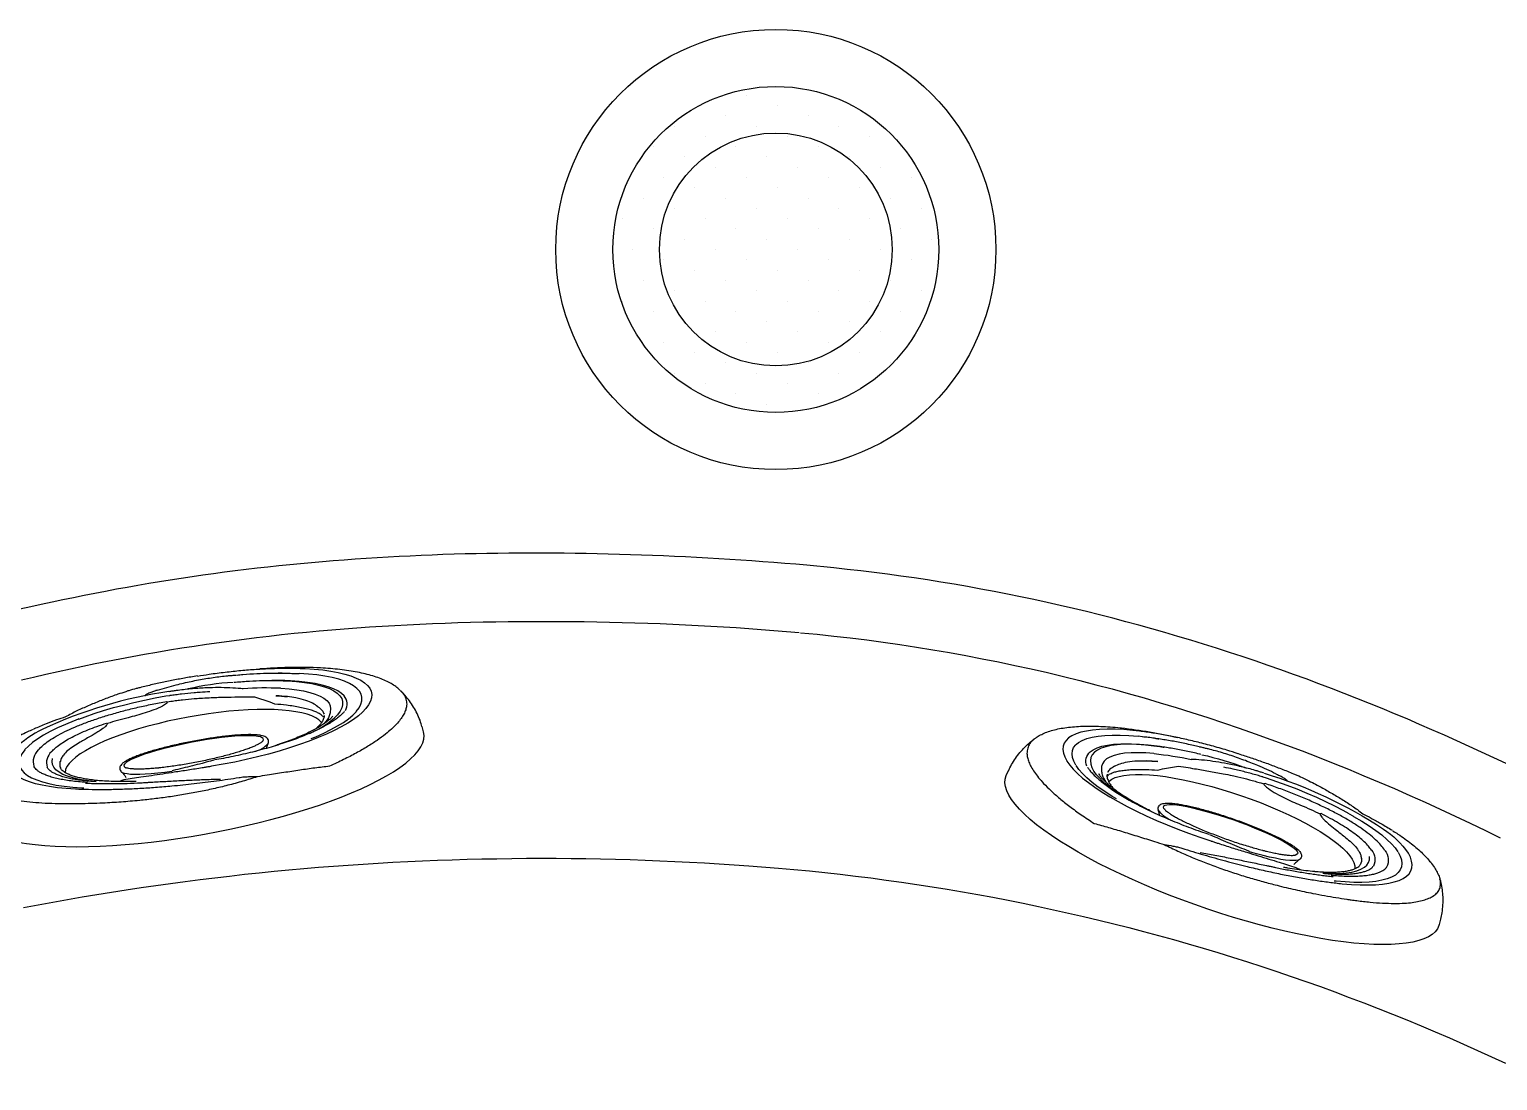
# Model space of a CAD drawing. Extents: x 403 to 503, y 484 to 637.
# Drawn here: x 445.06 to 460.83, y 532.79 to 544.07 of the extents above; entities that cross this region are included whole.
import ezdxf

# ---------------------------------------------------------------- set-up
doc = ezdxf.new("R2010")
doc.units = 0
doc.header["$MEASUREMENT"] = 0
doc.layers.add('1', color=4, linetype='Continuous')
doc.layers.add('DIM', color=3, linetype='Continuous')

# ---------------------------------------------------------------- blocks, each defined once
blk = doc.blocks.new('*X2')
at = {"color": 0}
for p, q in [((200.597, 336.892), (200.597, 336.892)), ((200.995, 336.76), (200.995, 336.76)), ((199.669, 336.494), (199.669, 336.494)), ((200.332, 336.627), (200.332, 336.627)), ((200.73, 336.494), (200.73, 336.494)), ((201.393, 336.627), (201.393, 336.627)), ((201.791, 336.494), (201.791, 336.494)), ((200.067, 336.362), (200.067, 336.362)), ((201.128, 336.362), (201.128, 336.362)), ((202.188, 336.362), (202.188, 336.362)), ((199.404, 336.229), (199.404, 336.229)), ((199.802, 336.097), (199.802, 336.097)), ((200.465, 336.229), (200.465, 336.229)), ((200.863, 336.097), (200.863, 336.097)), ((201.525, 336.229), (201.525, 336.229)), ((201.923, 336.097), (201.923, 336.097)), ((202.586, 336.229), (202.586, 336.229)), ((200.2, 335.964), (200.2, 335.964)), ((201.26, 335.964), (201.26, 335.964)), ((202.321, 335.964), (202.321, 335.964)), ((199.537, 335.832), (199.537, 335.832)), ((200.597, 335.832), (200.597, 335.832)), ((201.658, 335.832), (201.658, 335.832)), ((202.719, 335.832), (202.719, 335.832)), ((199.272, 335.566), (199.272, 335.566)), ((199.934, 335.699), (199.934, 335.699)), ((200.332, 335.566), (200.332, 335.566)), ((200.995, 335.699), (200.995, 335.699)), ((201.393, 335.566), (201.393, 335.566)), ((202.056, 335.699), (202.056, 335.699)), ((202.454, 335.566), (202.454, 335.566)), ((199.669, 335.434), (199.669, 335.434)), ((200.73, 335.434), (200.73, 335.434)), ((201.791, 335.434), (201.791, 335.434)), ((202.851, 335.434), (202.851, 335.434)), ((199.006, 335.301), (199.006, 335.301)), ((199.404, 335.169), (199.404, 335.169)), ((200.067, 335.301), (200.067, 335.301)), ((200.465, 335.169), (200.465, 335.169)), ((201.128, 335.301), (201.128, 335.301)), ((201.525, 335.169), (201.525, 335.169)), ((202.188, 335.301), (202.188, 335.301)), ((202.586, 335.169), (202.586, 335.169)), ((199.802, 335.036), (199.802, 335.036)), ((200.863, 335.036), (200.863, 335.036)), ((201.923, 335.036), (201.923, 335.036)), ((202.984, 335.036), (202.984, 335.036)), ((199.139, 334.903), (199.139, 334.903)), ((199.537, 334.771), (199.537, 334.771)), ((200.2, 334.903), (200.2, 334.903)), ((200.597, 334.771), (200.597, 334.771)), ((201.26, 334.903), (201.26, 334.903)), ((201.658, 334.771), (201.658, 334.771)), ((202.321, 334.903), (202.321, 334.903)), ((202.719, 334.771), (202.719, 334.771)), ((199.934, 334.638), (199.934, 334.638)), ((200.995, 334.638), (200.995, 334.638)), ((202.056, 334.638), (202.056, 334.638)), ((199.272, 334.506), (199.272, 334.506)), ((200.332, 334.506), (200.332, 334.506)), ((201.393, 334.506), (201.393, 334.506)), ((202.454, 334.506), (202.454, 334.506)), ((199.006, 334.241), (199.006, 334.241)), ((199.669, 334.373), (199.669, 334.373)), ((200.067, 334.241), (200.067, 334.241)), ((200.73, 334.373), (200.73, 334.373)), ((201.128, 334.241), (201.128, 334.241)), ((201.791, 334.373), (201.791, 334.373)), ((202.188, 334.241), (202.188, 334.241)), ((202.851, 334.373), (202.851, 334.373)), ((199.404, 334.108), (199.404, 334.108)), ((200.465, 334.108), (200.465, 334.108)), ((201.525, 334.108), (201.525, 334.108)), ((202.586, 334.108), (202.586, 334.108)), ((199.802, 333.975), (199.802, 333.975)), ((200.2, 333.843), (200.2, 333.843)), ((200.863, 333.975), (200.863, 333.975)), ((201.26, 333.843), (201.26, 333.843)), ((201.923, 333.975), (201.923, 333.975)), ((202.321, 333.843), (202.321, 333.843)), ((199.537, 333.71), (199.537, 333.71)), ((200.597, 333.71), (200.597, 333.71)), ((201.658, 333.71), (201.658, 333.71)), ((199.934, 333.578), (199.934, 333.578)), ((200.332, 333.445), (200.332, 333.445)), ((200.995, 333.578), (200.995, 333.578)), ((201.393, 333.445), (201.393, 333.445)), ((202.056, 333.578), (202.056, 333.578)), ((202.454, 333.445), (202.454, 333.445)), ((199.669, 333.312), (199.669, 333.312)), ((200.73, 333.312), (200.73, 333.312)), ((201.791, 333.312), (201.791, 333.312)), ((200.067, 333.18), (200.067, 333.18)), ((201.128, 333.18), (201.128, 333.18)), ((200.465, 333.047), (200.465, 333.047)), ((200.863, 332.915), (200.863, 332.915)), ((201.525, 333.047), (201.525, 333.047))]:
    blk.add_line(p, q, dxfattribs=at)
blk = doc.blocks.new('DRAIN')
at = {"layer": '1', "color": 2}
for radius in [1.75, 1.25]:
    blk.add_circle((0, 0), radius, dxfattribs=at)
at = {"layer": '1', "color": 3, "xscale": 0.8339416050646733, "yscale": 0.8339416050646733, "zscale": 0.8339416050646733}
blk.add_blockref('*X2', (-167.604, -279.291), dxfattribs=at)
blk = doc.blocks.new('JF4')
at = {"layer": '1', "color": 3}
blk.add_arc((-0.357, 3.271), 4.987, 257.2241, 264.265, dxfattribs=at)
at = {"layer": 'DIM', "color": 3}
for p, q in [((-2.461, -0.706), (-2.455, -0.765)), ((0.797, -0.786), (0.849, -0.778)), ((1.255, -0.786), (1.236, -0.781)), ((2.448, -0.765), (2.453, -0.706)), ((-0.885, -0.855), (-0.863, -0.85)), ((-0.797, -0.888), (-0.798, -0.89)), ((-0.193, -0.819), (-0.156, -0.815)), ((0.757, -0.914), (0.753, -0.911)), ((0.809, -0.88), (0.807, -0.877)), ((-1.898, -1.067), (-1.897, -1.066)), ((-1.665, -1.075), (-1.665, -1.075)), ((-1.467, -1.021), (-1.429, -0.989)), ((1.506, -1.225), (1.505, -1.225)), ((1.506, -1.225), (1.507, -1.224)), ((-0.944, -1.291), (-0.901, -1.32)), ((-0.901, -1.32), (-0.747, -1.402)), ((-0.747, -1.402), (-0.668, -1.418)), ((0.867, -1.42), (0.858, -1.413)), ((1.641, -1.27), (1.64, -1.271)), ((1.641, -1.27), (1.641, -1.27)), ((1.891, -1.323), (1.89, -1.324)), ((-1.215, -1.575), (-1.262, -1.567)), ((0.147, -1.521), (0.183, -1.522)), ((0.193, -1.53), (0.183, -1.522)), ((1.153, -1.517), (1.196, -1.509)), ((0.19, -1.59), (0.151, -1.589)), ((0.19, -1.59), (0.19, -1.59)), ((0.277, -1.666), (0.289, -1.664))]:
    blk.add_line(p, q, dxfattribs=at)
at = {"layer": 'DIM', "color": 3, "flags": 128}
for points in [[(2.453, -0.706), (2.454, -0.695), (2.45, -0.657), (2.438, -0.619), (2.417, -0.582), (2.387, -0.544), (2.349, -0.508), (2.303, -0.472), (2.248, -0.436), (2.185, -0.402), (2.114, -0.369), (2.036, -0.336), (1.95, -0.305), (1.858, -0.276), (1.758, -0.248), (1.653, -0.221), (1.541, -0.197), (1.424, -0.173), (1.302, -0.152), (1.175, -0.133), (1.044, -0.116), (0.909, -0.101), (0.771, -0.088), (0.63, -0.077), (0.487, -0.068), (0.342, -0.061), (0.196, -0.057), (0.05, -0.055), (-0.097, -0.056), (-0.244, -0.058), (-0.39, -0.063), (-0.534, -0.07), (-0.677, -0.079), (-0.817, -0.091), (-0.954, -0.105), (-1.088, -0.12), (-1.218, -0.138), (-1.344, -0.158), (-1.465, -0.18), (-1.58, -0.203), (-1.69, -0.228), (-1.794, -0.255), (-1.891, -0.284)], [(-1.891, -0.284), (-1.982, -0.314), (-2.066, -0.345), (-2.142, -0.378), (-2.211, -0.411), (-2.271, -0.446), (-2.324, -0.481), (-2.368, -0.518), (-2.404, -0.555), (-2.431, -0.592), (-2.45, -0.63), (-2.46, -0.668), (-2.461, -0.706), (-2.461, -0.706)], [(-1.897, -1.066), (-1.855, -1.035), (-1.805, -1.005), (-1.746, -0.976), (-1.678, -0.948), (-1.603, -0.922), (-1.521, -0.897), (-1.432, -0.874), (-1.336, -0.853), (-1.234, -0.833), (-1.127, -0.816), (-1.016, -0.8), (-0.9, -0.787), (-0.781, -0.776), (-0.658, -0.768), (-0.534, -0.762), (-0.409, -0.758), (-0.282, -0.757), (-0.156, -0.758)], [(0.425, -0.793), (0.35, -0.787), (0.273, -0.783)], [(1.784, -1.298), (1.819, -1.264), (1.845, -1.23), (1.862, -1.195), (1.87, -1.16), (1.868, -1.125), (1.856, -1.09), (1.836, -1.056), (1.805, -1.022), (1.766, -0.988), (1.717, -0.956), (1.66, -0.924), (1.595, -0.894), (1.521, -0.864), (1.439, -0.836), (1.35, -0.81), (1.255, -0.786)], [(1.327, -0.783), (1.422, -0.807), (1.512, -0.833), (1.594, -0.86), (1.669, -0.889), (1.737, -0.919), (1.796, -0.95), (1.848, -0.982), (1.892, -1.015), (1.927, -1.049), (1.953, -1.083), (1.971, -1.117), (1.979, -1.152), (1.979, -1.186), (1.97, -1.221), (1.952, -1.255), (1.926, -1.29), (1.891, -1.323)], [(-1.261, -0.855), (-1.313, -0.866), (-1.404, -0.888), (-1.488, -0.912), (-1.565, -0.937), (-1.634, -0.964), (-1.694, -0.993), (-1.746, -1.022), (-1.788, -1.052)], [(-0.892, -0.856), (-0.898, -0.856), (-0.9, -0.855)], [(-0.897, -0.854), (-0.893, -0.855), (-0.886, -0.855)], [(-0.886, -0.855), (-0.886, -0.855), (-0.885, -0.855)], [(-0.742, -0.921), (-0.746, -0.924), (-0.756, -0.936), (-0.756, -0.949), (-0.747, -0.96), (-0.73, -0.972), (-0.704, -0.983), (-0.67, -0.994), (-0.627, -1.004), (-0.578, -1.014), (-0.521, -1.022), (-0.459, -1.03), (-0.39, -1.036), (-0.318, -1.041), (-0.241, -1.045), (-0.162, -1.048), (-0.08, -1.05), (0.002, -1.05), (0.085, -1.049), (0.166, -1.046), (0.246, -1.043), (0.323, -1.038), (0.396, -1.032), (0.464, -1.024), (0.528, -1.016), (0.585, -1.007), (0.635, -0.997), (0.678, -0.987), (0.713, -0.975), (0.74, -0.964), (0.758, -0.952), (0.767, -0.94), (0.767, -0.928), (0.759, -0.916), (0.757, -0.914)], [(0.807, -0.877), (0.799, -0.869), (0.779, -0.858), (0.75, -0.846), (0.714, -0.835), (0.669, -0.825), (0.618, -0.815), (0.559, -0.807), (0.495, -0.799), (0.425, -0.793)], [(1.097, -0.823), (1.118, -0.829), (1.196, -0.853), (1.267, -0.879), (1.33, -0.906), (1.384, -0.935), (1.43, -0.964), (1.466, -0.995), (1.494, -1.026), (1.511, -1.057), (1.519, -1.089), (1.518, -1.121), (1.507, -1.152)], [(-1.334, -1.607), (-1.43, -1.583), (-1.519, -1.557), (-1.601, -1.529), (-1.677, -1.5), (-1.744, -1.47), (-1.804, -1.439), (-1.856, -1.407), (-1.899, -1.374), (-1.934, -1.341), (-1.961, -1.307), (-1.978, -1.272), (-1.987, -1.238), (-1.987, -1.203), (-1.978, -1.168), (-1.96, -1.134), (-1.934, -1.1), (-1.898, -1.067)], [(-1.791, -1.055), (-1.827, -1.088), (-1.853, -1.123), (-1.87, -1.157), (-1.878, -1.192), (-1.876, -1.227), (-1.864, -1.262), (-1.859, -1.271)], [(-1.129, -1.511), (-1.218, -1.487), (-1.301, -1.462), (-1.376, -1.435), (-1.444, -1.407), (-1.503, -1.377), (-1.553, -1.347), (-1.594, -1.316), (-1.626, -1.284), (-1.649, -1.251), (-1.662, -1.218), (-1.666, -1.185), (-1.66, -1.152), (-1.645, -1.119), (-1.62, -1.087), (-1.586, -1.055)], [(-1.04, -1.446), (-1.125, -1.423), (-1.204, -1.399), (-1.275, -1.373), (-1.338, -1.346), (-1.392, -1.317), (-1.438, -1.288), (-1.474, -1.257), (-1.501, -1.226), (-1.519, -1.195), (-1.527, -1.163), (-1.525, -1.131), (-1.514, -1.099)], [(-1.402, -1.003), (-1.399, -1.009), (-1.379, -1.038), (-1.35, -1.066), (-1.313, -1.093), (-1.268, -1.12), (-1.214, -1.145), (-1.153, -1.169), (-1.085, -1.192), (-1.01, -1.214), (-0.928, -1.234), (-0.841, -1.252), (-0.748, -1.268), (-0.651, -1.283), (-0.549, -1.295), (-0.444, -1.305), (-0.336, -1.313), (-0.227, -1.319), (-0.115, -1.322), (-0.004, -1.323), (0.108, -1.322), (0.22, -1.319), (0.329, -1.313), (0.437, -1.305), (0.542, -1.295), (0.643, -1.282), (0.741, -1.268), (0.833, -1.252), (0.921, -1.234), (1.002, -1.214), (1.078, -1.192)], [(1.078, -1.192), (1.146, -1.169), (1.207, -1.145), (1.26, -1.12), (1.306, -1.093), (1.343, -1.066), (1.371, -1.038), (1.391, -1.009), (1.402, -0.98), (1.403, -0.979)], [(-1.692, -1.242), (-1.67, -1.273), (-1.637, -1.306), (-1.594, -1.338), (-1.542, -1.369), (-1.481, -1.399), (-1.411, -1.428), (-1.334, -1.456), (-1.248, -1.481), (-1.156, -1.506)], [(-1.859, -1.271), (-1.843, -1.296), (-1.813, -1.33), (-1.773, -1.364), (-1.725, -1.396), (-1.668, -1.428), (-1.602, -1.459), (-1.528, -1.488), (-1.447, -1.516), (-1.358, -1.542), (-1.262, -1.567)], [(1.196, -1.509), (1.207, -1.506), (1.305, -1.486), (1.396, -1.464), (1.481, -1.44), (1.557, -1.415), (1.626, -1.388), (1.687, -1.36), (1.738, -1.33), (1.781, -1.3)], [(1.153, -1.516), (1.082, -1.529), (0.981, -1.544), (0.875, -1.557), (0.766, -1.569), (0.654, -1.577), (0.54, -1.584), (0.424, -1.588), (0.307, -1.59), (0.19, -1.59)]]:
    blk.add_lwpolyline(points, dxfattribs=at)
at = {"layer": 'DIM', "color": 3}
for centre, radius, start, end in [((-1.048, -1.858), 0.967, 102.4306, 123.7539), ((-0.9, -0.799), 0.058, 277.6251, 284.2569), ((-0.621, -1.121), 0.292, 94.2147, 127.0127), ((-1.575, -1.174), 0.136, 138.9289, 210.22), ((-1.496, -1.047), 0.058, 333.1885, 346.1185), ((1.467, -1.098), 0.0362, 187.951, 198.6787), ((1.34, -1.059), 0.105, 331.727, 11.98), ((1.426, -1.091), 0.156, 301.0783, 7.4122), ((1.554, -1.127), 0.167, 301.6259, 7.5103), ((-0.495, 0.589), 2.024, 252.8333, 256.2099), ((1.3, -0.5), 1.013, 284.4472, 305.577), ((-0.239, 1.936), 3.475, 256.7247, 263.3861), ((0.333, 3.265), 4.9, 267.8437, 284.418), ((-0.188, 1.468), 3.091, 263.2805, 272.39)]:
    blk.add_arc(centre, radius, start, end, dxfattribs=at)
for points, knots in [([(-2.28, -0.923), (-2.267, -0.909), (-2.241, -0.882), (-2.19, -0.84), (-2.128, -0.798), (-2.051, -0.754), (-1.956, -0.708), (-1.84, -0.66), (-1.71, -0.614), (-1.564, -0.569), (-1.456, -0.542), (-1.401, -0.528)], [0, 0, 0, 0, 0.095675, 0.191349, 0.288732, 0.386114, 0.505945, 0.625775, 0.749068, 0.87236, 1, 1, 1, 1]), ([(-1.401, -0.528), (-1.349, -0.531), (-1.244, -0.538), (-1.078, -0.545), (-0.905, -0.55), (-0.751, -0.555), (-0.654, -0.557), (-0.617, -0.558)], [0, 0, 0, 0, 0.2144914, 0.4289951, 0.6481945, 0.8673923, 1, 1, 1, 1]), ([(-0.617, -0.558), (-0.563, -0.552), (-0.456, -0.538), (-0.293, -0.525), (-0.13, -0.516), (0.032, -0.513), (0.195, -0.513), (0.356, -0.518), (0.515, -0.526), (0.687, -0.539), (0.871, -0.557), (1.087, -0.584), (1.273, -0.613), (1.406, -0.637), (1.459, -0.647), (1.475, -0.65)], [0, 0, 0, 0, 0.07538, 0.15131, 0.22333, 0.295352, 0.369105, 0.442863, 0.514729, 0.586968, 0.682119, 0.778071, 0.907999, 0.972873, 1, 1, 1, 1]), ([(-0.617, -0.558), (-0.586, -0.564), (-0.539, -0.571), (-0.492, -0.578), (-0.476, -0.58)], [0, 0, 0, 0, 0.6641142, 1, 1, 1, 1]), ([(-0.476, -0.58), (-0.459, -0.581), (-0.36, -0.584), (-0.18, -0.591), (0.064, -0.605), (0.283, -0.623), (0.477, -0.642), (0.646, -0.662), (0.809, -0.685), (0.967, -0.71), (1.117, -0.737), (1.235, -0.762), (1.303, -0.777), (1.325, -0.782)], [0, 0, 0, 0, 0.026705, 0.151394, 0.276414, 0.401114, 0.493454, 0.585793, 0.678039, 0.770288, 0.862263, 0.954108, 1, 1, 1, 1]), ([(-0.224, -0.603), (-0.171, -0.611), (-0.063, -0.628), (0.098, -0.651), (0.233, -0.669), (0.339, -0.683), (0.418, -0.693), (0.483, -0.701), (0.528, -0.707), (0.56, -0.711), (0.579, -0.713), (0.592, -0.715)], [0, 0, 0, 0, 0.189067, 0.385655, 0.582302, 0.680544, 0.778835, 0.877133, 0.926269, 0.950841, 1, 1, 1, 1]), ([(-2.454, -0.765), (-2.454, -0.775), (-2.451, -0.813), (-2.439, -0.875), (-2.418, -0.952), (-2.39, -1.026), (-2.356, -1.095), (-2.325, -1.15), (-2.303, -1.18), (-2.296, -1.19)], [0, 0, 0, 0, 0.066583, 0.237748, 0.407736, 0.577207, 0.746897, 0.917673, 1, 1, 1, 1]), ([(-0.156, -0.815), (-0.124, -0.813), (-0.057, -0.807), (0.046, -0.8), (0.153, -0.794), (0.228, -0.79), (0.266, -0.788), (0.27, -0.788)], [0, 0, 0, 0, 0.222467, 0.470909, 0.72203, 0.973458, 1, 1, 1, 1]), ([(-0.153, -0.758), (-0.146, -0.758), (-0.127, -0.758), (-0.094, -0.759), (-0.016, -0.76), (0.1, -0.763), (0.243, -0.768), (0.375, -0.772), (0.496, -0.776), (0.64, -0.782), (0.736, -0.784), (0.797, -0.786)], [0, 0, 0, 0, 0.018777, 0.056357, 0.093903, 0.244333, 0.394797, 0.523143, 0.651488, 0.779594, 1, 1, 1, 1]), ([(0.595, -0.715), (0.617, -0.718), (0.688, -0.727), (0.807, -0.745), (0.925, -0.765), (1.016, -0.782), (1.082, -0.795), (1.146, -0.809), (1.187, -0.819), (1.208, -0.823), (1.208, -0.823)], [0, 0, 0, 0, 0.095614, 0.32177, 0.547935, 0.660927, 0.77395, 0.886958, 0.999997, 1, 1, 1, 1]), ([(0.671, -0.746), (0.686, -0.748), (0.735, -0.756), (0.815, -0.771), (0.912, -0.791), (0.973, -0.804), (1.003, -0.812), (1.004, -0.812)], [0, 0, 0, 0, 0.119927, 0.409478, 0.70194, 0.993794, 1, 1, 1, 1]), ([(1.475, -0.65), (1.494, -0.654), (1.563, -0.667), (1.675, -0.692), (1.805, -0.726), (1.924, -0.763), (2.023, -0.8), (2.104, -0.836), (2.169, -0.872), (2.224, -0.909), (2.271, -0.949), (2.307, -0.992), (2.329, -1.039), (2.335, -1.087), (2.324, -1.131), (2.312, -1.159), (2.302, -1.171), (2.302, -1.171)], [0, 0, 0, 0, 0.031173, 0.110147, 0.189122, 0.270391, 0.35166, 0.417487, 0.483314, 0.550448, 0.617583, 0.696619, 0.775655, 0.856987, 0.93832, 0.999764, 1, 1, 1, 1]), ([(2.301, -1.171), (2.309, -1.16), (2.331, -1.127), (2.362, -1.07), (2.395, -0.997), (2.421, -0.918), (2.439, -0.84), (2.445, -0.789), (2.447, -0.765)], [0, 0, 0, 0, 0.09881, 0.278628, 0.456078, 0.651487, 0.843298, 1, 1, 1, 1]), ([(-2.295, -1.19), (-2.301, -1.182), (-2.32, -1.156), (-2.336, -1.113), (-2.343, -1.059), (-2.333, -1.009), (-2.311, -0.963), (-2.291, -0.937), (-2.28, -0.923)], [0, 0, 0, 0, 0.089488, 0.286731, 0.489704, 0.692677, 0.846016, 1, 1, 1, 1]), ([(-1.665, -1.075), (-1.661, -1.072), (-1.649, -1.062), (-1.621, -1.044), (-1.581, -1.022), (-1.533, -0.999), (-1.478, -0.978), (-1.416, -0.957), (-1.347, -0.936), (-1.272, -0.917), (-1.192, -0.9), (-1.106, -0.883), (-1.015, -0.869), (-0.921, -0.856), (-0.822, -0.845), (-0.721, -0.835), (-0.617, -0.828), (-0.511, -0.823), (-0.404, -0.819), (-0.3, -0.818), (-0.231, -0.818), (-0.199, -0.819)], [0, 0, 0, 0, 0.022853, 0.074855, 0.127234, 0.180193, 0.233702, 0.287672, 0.342012, 0.396641, 0.451493, 0.506517, 0.561676, 0.616937, 0.672279, 0.727682, 0.783133, 0.838617, 0.894127, 0.949652, 1, 1, 1, 1]), ([(-1.533, -1.049), (-1.528, -1.045), (-1.515, -1.035), (-1.487, -1.017), (-1.448, -0.996), (-1.401, -0.975), (-1.346, -0.955), (-1.285, -0.935), (-1.218, -0.917), (-1.144, -0.899), (-1.065, -0.883), (-0.981, -0.869), (-0.922, -0.86), (-0.892, -0.856)], [0, 0, 0, 0, 0.050783, 0.142023, 0.234099, 0.32737, 0.421719, 0.516952, 0.612878, 0.709337, 0.806203, 0.903381, 1, 1, 1, 1]), ([(-0.795, -0.887), (-0.797, -0.889), (-0.803, -0.896), (-0.808, -0.912), (-0.806, -0.932), (-0.797, -0.949), (-0.784, -0.963), (-0.765, -0.975), (-0.738, -0.988), (-0.702, -1), (-0.658, -1.01), (-0.61, -1.02), (-0.555, -1.028), (-0.496, -1.036), (-0.431, -1.043), (-0.363, -1.048), (-0.29, -1.053), (-0.215, -1.056), (-0.138, -1.058), (-0.059, -1.059), (0.02, -1.059), (0.099, -1.058), (0.177, -1.055), (0.254, -1.052), (0.328, -1.047), (0.399, -1.041), (0.466, -1.035), (0.528, -1.027), (0.586, -1.018), (0.637, -1.009), (0.683, -0.999), (0.723, -0.987), (0.757, -0.975), (0.783, -0.962), (0.801, -0.948), (0.813, -0.933), (0.819, -0.914), (0.817, -0.894), (0.811, -0.881), (0.806, -0.876), (0.805, -0.875)], [0, 0, 0, 0, 0.010597, 0.028803, 0.048385, 0.066984, 0.086955, 0.111825, 0.143551, 0.176058, 0.207149, 0.237526, 0.267546, 0.297367, 0.327069, 0.356697, 0.386276, 0.415823, 0.445349, 0.474861, 0.504367, 0.533871, 0.563377, 0.59289, 0.622416, 0.651962, 0.681538, 0.711158, 0.740842, 0.770625, 0.800563, 0.830763, 0.861436, 0.893039, 0.919834, 0.939791, 0.957931, 0.977366, 0.995951, 1, 1, 1, 1]), ([(-0.769, -0.84), (-0.771, -0.845), (-0.78, -0.862), (-0.79, -0.877), (-0.798, -0.888)], [0, 0, 0, 0, 0.254142, 1, 1, 1, 1]), ([(-0.741, -0.921), (-0.74, -0.92), (-0.736, -0.917), (-0.723, -0.91), (-0.701, -0.902), (-0.67, -0.892), (-0.632, -0.883), (-0.587, -0.874), (-0.535, -0.866), (-0.477, -0.858), (-0.414, -0.851), (-0.346, -0.845), (-0.275, -0.84), (-0.201, -0.836), (-0.124, -0.833), (-0.047, -0.831), (0.032, -0.83), (0.11, -0.83), (0.187, -0.832), (0.262, -0.835), (0.333, -0.839), (0.381, -0.842), (0.406, -0.844), (0.409, -0.844)], [0, 0, 0, 0, 0.022161, 0.06483, 0.110929, 0.159543, 0.209747, 0.260897, 0.312607, 0.364656, 0.416919, 0.469319, 0.521811, 0.574364, 0.626958, 0.679578, 0.732212, 0.78485, 0.837481, 0.890094, 0.942679, 0.992418, 1, 1, 1, 1]), ([(0.409, -0.844), (0.42, -0.845), (0.454, -0.848), (0.506, -0.854), (0.562, -0.861), (0.613, -0.869), (0.657, -0.878), (0.694, -0.887), (0.723, -0.896), (0.743, -0.905), (0.753, -0.911), (0.754, -0.912), (0.755, -0.912)], [0, 0, 0, 0, 0.062445, 0.180864, 0.299074, 0.416887, 0.534083, 0.650288, 0.764827, 0.876471, 0.97028, 1, 1, 1, 1]), ([(0.808, -0.878), (0.806, -0.874), (0.792, -0.855), (0.778, -0.831), (0.769, -0.81), (0.767, -0.807)], [0, 0, 0, 0, 0.146662, 0.884834, 1, 1, 1, 1]), ([(1.005, -0.812), (1.017, -0.815), (1.054, -0.824), (1.113, -0.841), (1.179, -0.863), (1.238, -0.885), (1.29, -0.908), (1.335, -0.931), (1.372, -0.954), (1.4, -0.976), (1.421, -0.997), (1.435, -1.016), (1.441, -1.029), (1.442, -1.034), (1.442, -1.036)], [0, 0, 0, 0, 0.042512, 0.13708, 0.231325, 0.325096, 0.418262, 0.510668, 0.602158, 0.692645, 0.782296, 0.871812, 0.962794, 1, 1, 1, 1]), ([(1.094, -0.821), (1.106, -0.824), (1.145, -0.834), (1.207, -0.851), (1.277, -0.873), (1.341, -0.896), (1.397, -0.92), (1.447, -0.945), (1.488, -0.969), (1.522, -0.993), (1.548, -1.016), (1.566, -1.037), (1.577, -1.056), (1.579, -1.065), (1.581, -1.07)], [0, 0, 0, 0, 0.038875, 0.129348, 0.219559, 0.309387, 0.398731, 0.487468, 0.575468, 0.662636, 0.749015, 0.835043, 0.921542, 1, 1, 1, 1]), ([(1.184, -0.83), (1.196, -0.833), (1.236, -0.843), (1.301, -0.861), (1.375, -0.884), (1.443, -0.908), (1.504, -0.933), (1.558, -0.958), (1.603, -0.984), (1.642, -1.009), (1.672, -1.034), (1.695, -1.058), (1.71, -1.079), (1.717, -1.095), (1.718, -1.103), (1.719, -1.105)], [0, 0, 0, 0, 0.036763, 0.123146, 0.209314, 0.295167, 0.380626, 0.465592, 0.549959, 0.633637, 0.716615, 0.799117, 0.881701, 0.965828, 1, 1, 1, 1]), ([(-1.586, -1.055), (-1.586, -1.055), (-1.585, -1.055), (-1.585, -1.054), (-1.585, -1.054)], [0, 0, 0, 0, 0.00518, 1, 1, 1, 1]), ([(-1.514, -1.099), (-1.51, -1.086), (-1.501, -1.06), (-1.478, -1.034), (-1.467, -1.021)], [0, 0, 0, 0, 0.49773, 1, 1, 1, 1]), ([(-1.394, -1.179), (-1.409, -1.164), (-1.438, -1.133), (-1.442, -1.104), (-1.445, -1.09)], [0, 0, 0, 0, 0.52244, 1, 1, 1, 1]), ([(-1.44, -1.061), (-1.44, -1.06), (-1.439, -1.055), (-1.433, -1.043), (-1.423, -1.025), (-1.411, -1.014), (-1.407, -1.009)], [0, 0, 0, 0, 0.024613, 0.407374, 0.764496, 1, 1, 1, 1]), ([(-1.433, -1.058), (-1.431, -1.062), (-1.426, -1.075), (-1.401, -1.101), (-1.364, -1.129), (-1.32, -1.155), (-1.267, -1.181), (-1.207, -1.207), (-1.139, -1.232), (-1.055, -1.261), (-0.986, -1.28), (-0.944, -1.291)], [0, 0, 0, 0, 0.078587, 0.226161, 0.330916, 0.435671, 0.543469, 0.651268, 0.75005, 0.849444, 1, 1, 1, 1]), ([(-1.407, -1.009), (-1.406, -1.007), (-1.398, -0.999), (-1.377, -0.981), (-1.354, -0.963), (-1.338, -0.954), (-1.336, -0.952)], [0, 0, 0, 0, 0.092319, 0.509365, 0.928067, 1, 1, 1, 1]), ([(1.386, -1.167), (1.397, -1.157), (1.418, -1.135), (1.427, -1.113), (1.431, -1.103)], [0, 0, 0, 0, 0.497728, 1, 1, 1, 1]), ([(-2.293, -1.192), (-2.29, -1.197), (-2.277, -1.217), (-2.246, -1.25), (-2.201, -1.291), (-2.147, -1.331), (-2.086, -1.37), (-2.017, -1.406), (-1.941, -1.441), (-1.859, -1.475), (-1.77, -1.506), (-1.676, -1.536), (-1.577, -1.564), (-1.504, -1.583), (-1.464, -1.591), (-1.46, -1.592)], [0, 0, 0, 0, 0.024977, 0.105738, 0.190703, 0.27861, 0.367445, 0.457182, 0.546826, 0.636191, 0.725256, 0.814028, 0.902497, 0.990635, 1, 1, 1, 1]), ([(-1.394, -1.179), (-1.379, -1.195), (-1.349, -1.226), (-1.278, -1.272), (-1.193, -1.312), (-1.123, -1.335), (-1.093, -1.345)], [0, 0, 0, 0, 0.242533, 0.488146, 0.780948, 1, 1, 1, 1]), ([(0.858, -1.413), (0.858, -1.413), (0.861, -1.408), (0.87, -1.398), (0.891, -1.383), (0.928, -1.364), (0.99, -1.338), (1.082, -1.304), (1.177, -1.272), (1.233, -1.25), (1.257, -1.241)], [0, 0, 0, 0, 0.00027, 0.025282, 0.067353, 0.14109, 0.266757, 0.470507, 0.778093, 1, 1, 1, 1]), ([(1.505, -1.225), (1.491, -1.236), (1.463, -1.256), (1.406, -1.285), (1.339, -1.313), (1.261, -1.339), (1.175, -1.363), (1.08, -1.385), (0.977, -1.404), (0.903, -1.415), (0.867, -1.42)], [0, 0, 0, 0, 0.125, 0.2500001, 0.375, 0.5, 0.625, 0.75, 0.875, 1, 1, 1, 1]), ([(1.257, -1.241), (1.283, -1.23), (1.336, -1.207), (1.369, -1.181), (1.386, -1.167)], [0, 0, 0, 0, 0.49625, 1, 1, 1, 1]), ([(1.657, -1.496), (1.678, -1.491), (1.73, -1.479), (1.807, -1.457), (1.89, -1.43), (1.967, -1.401), (2.039, -1.37), (2.105, -1.336), (2.165, -1.3), (2.217, -1.262), (2.245, -1.233), (2.259, -1.22)], [0, 0, 0, 0, 0.074134, 0.186708, 0.300529, 0.415732, 0.532444, 0.650758, 0.770633, 0.891634, 1, 1, 1, 1]), ([(2.261, -1.22), (2.263, -1.218), (2.277, -1.205), (2.29, -1.189), (2.299, -1.173), (2.3, -1.172)], [0, 0, 0, 0, 0.105934, 0.93715, 1, 1, 1, 1]), ([(-0.971, -1.378), (-0.971, -1.378), (-1.013, -1.368), (-1.053, -1.356), (-1.093, -1.345)], [0, 0, 0, 0, 0.000546, 1, 1, 1, 1]), ([(-0.668, -1.418), (-0.637, -1.423), (-0.557, -1.438), (-0.423, -1.46), (-0.318, -1.476), (-0.265, -1.483)], [0, 0, 0, 0, 0.2439379, 0.6195788, 1, 1, 1, 1]), ([(1.64, -1.271), (1.622, -1.284), (1.587, -1.309), (1.514, -1.346), (1.428, -1.38), (1.327, -1.411), (1.214, -1.44), (1.089, -1.465), (0.954, -1.486), (0.811, -1.503), (0.662, -1.517), (0.508, -1.526), (0.351, -1.53), (0.246, -1.53), (0.193, -1.53)], [0, 0, 0, 0, 0.083333, 0.166667, 0.25, 0.333333, 0.416667, 0.5, 0.583333, 0.666667, 0.75, 0.833333, 0.916667, 1, 1, 1, 1]), ([(0.63, -1.434), (0.67, -1.432), (0.749, -1.426), (0.822, -1.418), (0.858, -1.413)], [0, 0, 0, 0, 0.497852, 1, 1, 1, 1]), ([(-1.215, -1.575), (-1.215, -1.575), (-1.216, -1.575), (-1.217, -1.575), (-1.217, -1.575)], [0, 0, 0, 0, 0.02268, 1, 1, 1, 1]), ([(-0.603, -1.672), (-0.624, -1.67), (-0.696, -1.663), (-0.815, -1.649), (-0.933, -1.631), (-1.023, -1.615), (-1.089, -1.603), (-1.153, -1.59), (-1.195, -1.58), (-1.215, -1.575), (-1.215, -1.575)], [0, 0, 0, 0, 0.095614, 0.32177, 0.547935, 0.660927, 0.77395, 0.886958, 0.999997, 1, 1, 1, 1]), ([(-1.154, -1.506), (-1.116, -1.515), (-1.067, -1.526), (-1.011, -1.537), (-0.994, -1.54), (-0.988, -1.541)], [0, 0, 0, 0, 0.7093004, 0.8988263, 1, 1, 1, 1]), ([(-0.56, -1.601), (-0.565, -1.601), (-0.62, -1.595), (-0.724, -1.584), (-0.842, -1.567), (-0.934, -1.551), (-1, -1.539), (-1.064, -1.525), (-1.106, -1.516), (-1.126, -1.511), (-1.126, -1.511)], [0, 0, 0, 0, 0.0217686, 0.2663551, 0.511007, 0.6332328, 0.7554823, 0.877727, 0.9999966, 1, 1, 1, 1]), ([(-0.988, -1.541), (-0.984, -1.542), (-0.975, -1.543), (-0.966, -1.545), (-0.961, -1.546)], [0, 0, 0, 0, 0.500001, 1, 1, 1, 1]), ([(0.145, -1.632), (0.139, -1.632), (0.119, -1.631), (0.087, -1.63), (0.009, -1.627), (-0.107, -1.618), (-0.251, -1.601), (-0.383, -1.58), (-0.504, -1.554), (-0.59, -1.533), (-0.635, -1.519), (-0.643, -1.516)], [0, 0, 0, 0, 0.0204329, 0.0613266, 0.1021843, 0.2658812, 0.4296147, 0.5692787, 0.7089425, 0.8483466, 0.8787785, 0.8787785, 0.8787785, 0.8787785]), ([(0.141, -1.588), (0.141, -1.588), (0.123, -1.588), (0.081, -1.586), (-0.004, -1.581), (-0.093, -1.574), (-0.194, -1.563), (-0.25, -1.555), (-0.284, -1.551)], [0, 0, 0, 0, 0.000006, 0.132468, 0.28871, 0.601364, 0.757503, 1, 1, 1, 1]), ([(-0.265, -1.483), (-0.232, -1.488), (-0.18, -1.495), (-0.084, -1.506), (0, -1.513), (0.084, -1.518), (0.126, -1.52), (0.147, -1.521)], [0, 0, 0, 0, 0.237006, 0.389566, 0.694903, 0.847453, 1, 1, 1, 1]), ([(0.183, -1.521), (0.183, -1.521), (0.187, -1.516), (0.206, -1.502), (0.26, -1.484), (0.343, -1.465), (0.441, -1.452), (0.537, -1.441), (0.599, -1.437), (0.63, -1.434)], [0, 0, 0, 0, 0.000347, 0.036374, 0.144219, 0.358113, 0.572577, 0.786282, 1, 1, 1, 1]), ([(0.605, -1.713), (0.634, -1.709), (0.709, -1.7), (0.828, -1.679), (0.962, -1.653), (1.093, -1.623), (1.203, -1.594), (1.268, -1.572), (1.29, -1.565)], [0, 0, 0, 0, 0.1209875, 0.3127464, 0.5053208, 0.6983274, 0.8924846, 0.9986748, 0.9986748, 0.9986748, 0.9986748]), ([(1.29, -1.565), (1.324, -1.56), (1.399, -1.549), (1.518, -1.527), (1.604, -1.51), (1.647, -1.499), (1.648, -1.499)], [0.063276, 0.063276, 0.063276, 0.063276, 0.3053956, 0.6121816, 0.9914616, 1, 1, 1, 1]), ([(-1.333, -1.607), (-1.333, -1.607), (-1.334, -1.607), (-1.334, -1.607), (-1.334, -1.607)], [0, 0, 0, 0, 0.321902, 1, 1, 1, 1]), ([(-0.185, -1.738), (-0.227, -1.737), (-0.327, -1.735), (-0.484, -1.726), (-0.653, -1.713), (-0.817, -1.696), (-0.974, -1.675), (-1.124, -1.651), (-1.243, -1.628), (-1.311, -1.612), (-1.333, -1.607)], [0, 0, 0, 0, 0.098832, 0.237329, 0.376619, 0.514985, 0.654127, 0.792468, 0.930615, 1, 1, 1, 1]), ([(-1.084, -1.604), (-1.077, -1.605), (-1.063, -1.608), (-1.048, -1.611), (-1.041, -1.612)], [0, 0, 0, 0, 0.5, 1, 1, 1, 1]), ([(0.268, -1.667), (0.198, -1.674), (0.073, -1.688), (-0.106, -1.695), (-0.241, -1.696), (-0.347, -1.693), (-0.426, -1.688), (-0.491, -1.684), (-0.536, -1.679), (-0.568, -1.676), (-0.587, -1.674), (-0.599, -1.672)], [0, 0, 0, 0, 0.235935, 0.421161, 0.606443, 0.699007, 0.791617, 0.884234, 0.930531, 0.953682, 1, 1, 1, 1]), ([(-0.183, -1.74), (-0.159, -1.74), (-0.089, -1.742), (0.028, -1.742), (0.168, -1.741), (0.307, -1.736), (0.407, -1.731), (0.461, -1.727), (0.468, -1.727)], [0, 0, 0, 0, 0.112859, 0.326478, 0.540407, 0.754343, 0.96802, 1, 1, 1, 1]), ([(0.151, -1.589), (0.151, -1.589), (0.148, -1.589), (0.145, -1.588), (0.141, -1.588), (0.141, -1.588)], [0, 0, 0, 0, 0.00023, 0.999769, 1, 1, 1, 1]), ([(0.268, -1.667), (0.273, -1.666), (0.28, -1.666), (0.287, -1.665), (0.289, -1.664)], [0, 0, 0, 0, 0.773453, 1, 1, 1, 1]), ([(0.289, -1.664), (0.303, -1.663), (0.332, -1.659), (0.368, -1.652), (0.392, -1.645), (0.4, -1.641), (0.403, -1.638), (0.403, -1.637), (0.403, -1.636), (0.403, -1.636), (0.402, -1.635), (0.402, -1.635), (0.401, -1.634)], [0, 0, 0, 0, 0.330672, 0.697246, 0.868011, 0.918881, 0.945532, 0.962538, 0.964591, 0.983068, 0.983652, 1, 1, 1, 1]), ([(0.468, -1.727), (0.474, -1.726), (0.509, -1.724), (0.555, -1.72), (0.593, -1.715), (0.605, -1.713)], [0, 0, 0, 0, 0.1400325, 0.7513327, 1, 1, 1, 1])]:
    blk.add_open_spline(points, degree=3, knots=knots, dxfattribs=at)
blk = doc.blocks.new('GRANDEE')
at = {"layer": '1', "color": 2, "linetype": 'Continuous'}
for points in [[(50.389, 37.665), (50.271, 37.675), (50.153, 37.685), (50.035, 37.694), (49.916, 37.703), (49.798, 37.712), (49.68, 37.72), (49.562, 37.727), (49.443, 37.735), (49.325, 37.741), (49.206, 37.748), (49.087, 37.754), (48.969, 37.76), (48.85, 37.765), (48.731, 37.77), (48.613, 37.774), (48.494, 37.778), (48.376, 37.782), (48.257, 37.785), (48.138, 37.788), (48.02, 37.79), (47.902, 37.792), (47.783, 37.794), (47.665, 37.795), (47.546, 37.795), (47.428, 37.795), (47.31, 37.795), (47.191, 37.794), (47.073, 37.793), (46.955, 37.791), (46.837, 37.789), (46.719, 37.786), (46.601, 37.783), (46.482, 37.779), (46.365, 37.774), (46.247, 37.77), (46.129, 37.764), (46.011, 37.759), (45.893, 37.752), (45.776, 37.745), (45.658, 37.738), (45.54, 37.73), (45.423, 37.721), (45.305, 37.712), (45.188, 37.703), (45.071, 37.692), (44.954, 37.682), (44.837, 37.67), (44.72, 37.658), (44.603, 37.646), (44.486, 37.633), (44.369, 37.619), (44.253, 37.605), (44.136, 37.59), (44.02, 37.574), (43.904, 37.558), (43.788, 37.541), (43.671, 37.524), (43.555, 37.506), (43.44, 37.488), (43.324, 37.468), (43.208, 37.448), (43.092, 37.428), (42.977, 37.407), (42.861, 37.385), (42.746, 37.363), (42.63, 37.34), (42.515, 37.317), (42.4, 37.293), (42.285, 37.269), (42.17, 37.243), (42.056, 37.218), (41.941, 37.192)], [(57.895, 35.535), (57.763, 35.597), (57.631, 35.659), (57.499, 35.72), (57.366, 35.781), (57.233, 35.841), (57.1, 35.899), (56.966, 35.957), (56.833, 36.015), (56.698, 36.071), (56.564, 36.127), (56.429, 36.182), (56.294, 36.236), (56.158, 36.289), (56.023, 36.341), (55.887, 36.393), (55.75, 36.444), (55.614, 36.493), (55.477, 36.542), (55.34, 36.59), (55.202, 36.638), (55.064, 36.684), (54.926, 36.729), (54.788, 36.774), (54.649, 36.818), (54.511, 36.86), (54.372, 36.902), (54.232, 36.943), (54.093, 36.983), (53.953, 37.022), (53.813, 37.059), (53.673, 37.096), (53.532, 37.132), (53.391, 37.167), (53.25, 37.201), (53.109, 37.234), (52.968, 37.266), (52.826, 37.297), (52.684, 37.327), (52.542, 37.356), (52.4, 37.384), (52.258, 37.41), (52.115, 37.436), (51.972, 37.461), (51.829, 37.484), (51.686, 37.507), (51.542, 37.529), (51.399, 37.549), (51.255, 37.569), (51.111, 37.587), (50.967, 37.605), (50.822, 37.621), (50.678, 37.637), (50.389, 37.665)], [(41.956, 36.434), (42.087, 36.465), (42.219, 36.495), (42.351, 36.525), (42.483, 36.554), (42.615, 36.582), (42.748, 36.609), (42.88, 36.635), (43.013, 36.661), (43.146, 36.686), (43.279, 36.71), (43.412, 36.733), (43.545, 36.756), (43.678, 36.777), (43.812, 36.798), (43.945, 36.818), (44.079, 36.837), (44.213, 36.855), (44.347, 36.873), (44.481, 36.889), (44.615, 36.905), (44.75, 36.92), (44.884, 36.935), (45.019, 36.948), (45.154, 36.96), (45.288, 36.972), (45.423, 36.983), (45.558, 36.994), (45.694, 37.003), (45.829, 37.012), (45.964, 37.02), (46.099, 37.027), (46.235, 37.034), (46.37, 37.04), (46.506, 37.045), (46.642, 37.05), (46.777, 37.054), (46.913, 37.057), (47.049, 37.059), (47.184, 37.061), (47.32, 37.063), (47.456, 37.063), (47.592, 37.063), (47.728, 37.063), (47.864, 37.062), (48, 37.06), (48.136, 37.058), (48.272, 37.055), (48.408, 37.052), (48.544, 37.048), (48.68, 37.043), (48.815, 37.038), (48.951, 37.033), (49.087, 37.027), (49.223, 37.02), (49.359, 37.012), (49.494, 37.004), (49.63, 36.996), (49.765, 36.986), (49.9, 36.977), (50.035, 36.966), (50.305, 36.943)], [(50.32, 36.941), (50.499, 36.924), (50.677, 36.905), (50.855, 36.885), (51.033, 36.863), (51.21, 36.839), (51.388, 36.814), (51.565, 36.787), (51.742, 36.758), (51.919, 36.728), (52.095, 36.696), (52.271, 36.662), (52.447, 36.627), (52.622, 36.59), (52.797, 36.552), (52.972, 36.512), (53.146, 36.47), (53.32, 36.427), (53.493, 36.383), (53.666, 36.337), (53.838, 36.289), (54.01, 36.24), (54.181, 36.189), (54.353, 36.137), (54.523, 36.084), (54.693, 36.029), (54.863, 35.973), (55.032, 35.915), (55.201, 35.856), (55.37, 35.796), (55.537, 35.734), (55.705, 35.671), (55.872, 35.607), (56.038, 35.541), (56.204, 35.475), (56.369, 35.406), (56.534, 35.337), (56.698, 35.267), (56.862, 35.195), (57.026, 35.122), (57.188, 35.048), (57.351, 34.972), (57.512, 34.896), (57.674, 34.818), (57.834, 34.74)]]:
    blk.add_lwpolyline(points, dxfattribs=at)
at = {"layer": '1', "color": 3, "linetype": 'Continuous'}
for points in [[(41.979, 33.99), (42.137, 34.02), (42.294, 34.049), (42.451, 34.077), (42.609, 34.104), (42.767, 34.131), (42.924, 34.156), (43.082, 34.181), (43.241, 34.205), (43.399, 34.228), (43.557, 34.25), (43.716, 34.271), (43.874, 34.291), (44.033, 34.311), (44.192, 34.329), (44.351, 34.347), (44.51, 34.364), (44.669, 34.38), (44.829, 34.395), (44.988, 34.409), (45.147, 34.423), (45.307, 34.435), (45.466, 34.447), (45.626, 34.457), (45.785, 34.467), (45.944, 34.476), (46.104, 34.484), (46.263, 34.492), (46.423, 34.498), (46.582, 34.503), (46.741, 34.508), (46.901, 34.512), (47.06, 34.515), (47.22, 34.517), (47.379, 34.519), (47.538, 34.519), (47.697, 34.519), (47.857, 34.518), (48.016, 34.516), (48.175, 34.513), (48.334, 34.509), (48.493, 34.505), (48.653, 34.499), (48.812, 34.493), (48.971, 34.486), (49.13, 34.478), (49.29, 34.47), (49.449, 34.46), (49.608, 34.45), (49.767, 34.438), (50.086, 34.413)], [(50.086, 34.413), (50.251, 34.399), (50.417, 34.383), (50.582, 34.366), (50.747, 34.348), (50.911, 34.328), (51.076, 34.308), (51.24, 34.286), (51.405, 34.263), (51.569, 34.239), (51.733, 34.213), (51.897, 34.187), (52.06, 34.159), (52.223, 34.13), (52.387, 34.1), (52.549, 34.068), (52.712, 34.036), (52.875, 34.002), (53.037, 33.967), (53.199, 33.931), (53.36, 33.894), (53.522, 33.856), (53.683, 33.816), (53.844, 33.775), (54.004, 33.733), (54.164, 33.69), (54.324, 33.646), (54.483, 33.601), (54.643, 33.554), (54.801, 33.506), (54.96, 33.458), (55.118, 33.408), (55.275, 33.356), (55.433, 33.304), (55.59, 33.251), (55.746, 33.196), (55.902, 33.141), (56.058, 33.084), (56.213, 33.026), (56.368, 32.967), (56.522, 32.907), (56.676, 32.846), (56.83, 32.784), (56.983, 32.72), (57.135, 32.656), (57.287, 32.59), (57.439, 32.524), (57.59, 32.456), (57.74, 32.388), (57.891, 32.318)]]:
    blk.add_lwpolyline(points, dxfattribs=at)
at = {"layer": '1', "color": 2, "linetype": 'Continuous'}
blk.add_lwpolyline([(56.934, 25.844, 0), (56.954, 25.837, -0.000002)], format="xyb", dxfattribs=at)
at = {"layer": '1', "color": 3, "linetype": 'Continuous'}
blk.add_circle((50.056, 41.055), 2.363, dxfattribs=at)
at = {"layer": '1'}
blk.add_blockref('DRAIN', (50.056, 41.055), dxfattribs=at)
at = {"layer": 'DIM', "rotation": 190.4964710109838}
blk.add_blockref('JF4', (43.983, 34.733), dxfattribs=at)
at = {"layer": 'DIM', "xscale": -1, "rotation": 161.013801089691}
blk.add_blockref('JF4', (54.628, 33.938), dxfattribs=at)

msp = doc.modelspace()

# ---------------------------------------------------------------- block references
at = {"layer": '1'}
msp.add_blockref('GRANDEE', (403.021, 500.653), dxfattribs=at)

doc.saveas('drawing.dxf')
